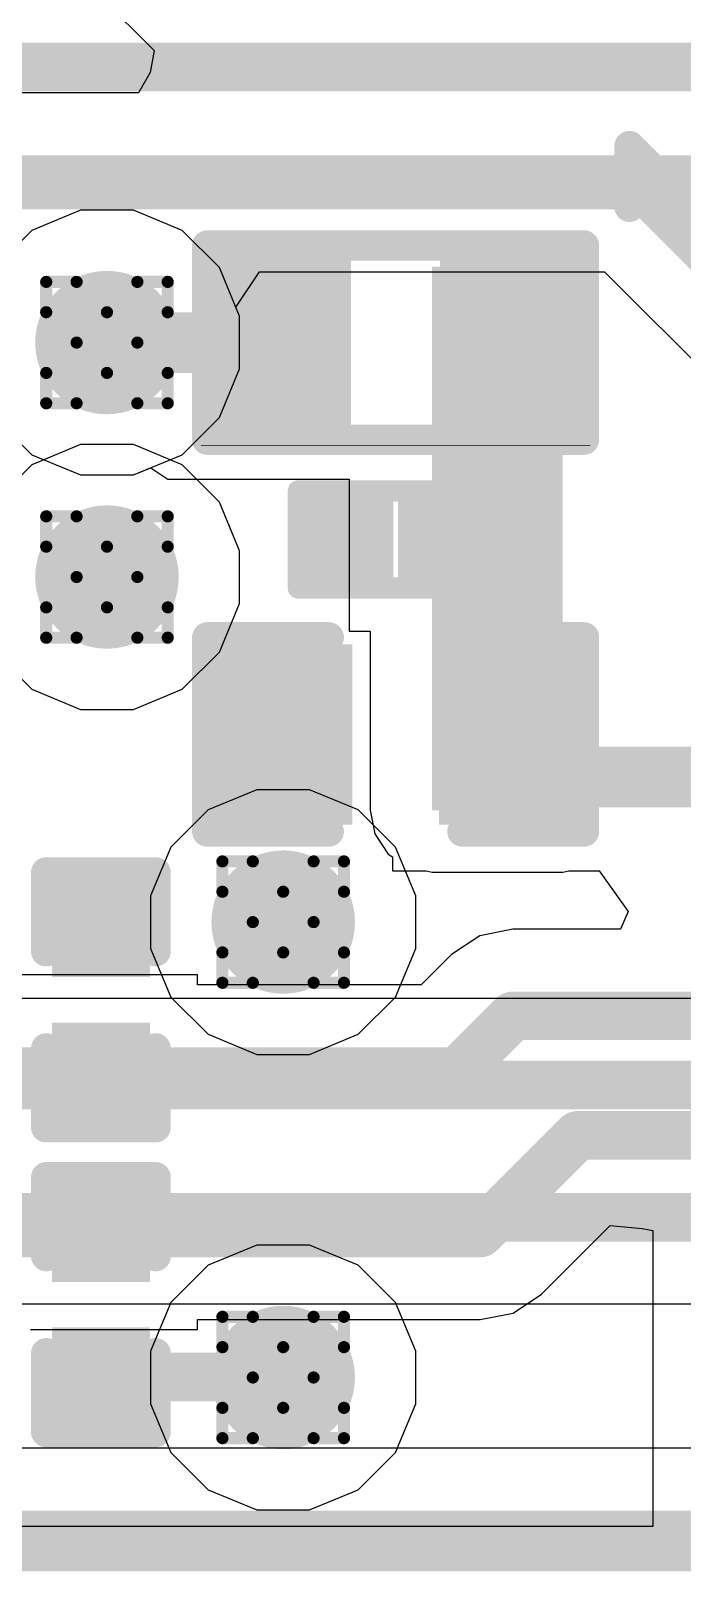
# Model space of a CAD drawing. Header units: inches. Extents: x -11 to 5379, y 0 to 5429.
# Drawn here: x 133.98 to 136.71, y 58.73 to 65.18 of the extents above; entities that cross this region are included whole.
import ezdxf

# ---------------------------------------------------------------- set-up
doc = ezdxf.new("R2010")
doc.units = ezdxf.units.IN
for name, color, linetype in [('Bottom Layer', 5, 'Continuous'), ('Drill Drawing', 1, 'Continuous'), ('GND', 16, 'Continuous'), ('PWR', 76, 'Continuous'), ('Top Layer', 1, 'Continuous'), ('Top Overlay', 2, 'Continuous'), ('Top Paste', 8, 'Continuous'), ('Top Solder', 216, 'Continuous'), ('Via Holes', 16, 'Continuous')]:
    doc.layers.add(name, color=color, linetype=linetype)

# ---------------------------------------------------------------- blocks, each defined once
blk = doc.blocks.new('LQFP_144_20_20__157')
at = {"layer": 'Top Overlay'}
for points in [[(-11.811, 8.636, 0.127, 0.127, 0), (-11.811, 8.89, 0.127, 0.127, 0)], [(-11.811, 8.89, 0.127, 0.127, 0), (-11.684, 8.763, 0.127, 0.127, 0)], [(-11.811, 8.636, 0.127, 0.127, 0), (-11.684, 8.763, 0.127, 0.127, 0)]]:
    blk.add_lwpolyline(points, format="xyseb", dxfattribs=at)
for points in [[(-11.8428, 8.89, 0.0635, 0.0635, 1), (-11.7792, 8.89, 0.0635, 0.0635, 1)], [(-11.8428, 8.89, 0.0635, 0.0635, 1), (-11.7792, 8.89, 0.0635, 0.0635, 1)], [(-11.7157, 8.763, 0.0635, 0.0635, 1), (-11.6523, 8.763, 0.0635, 0.0635, 1)], [(-11.7157, 8.763, 0.0635, 0.0635, 1), (-11.6523, 8.763, 0.0635, 0.0635, 1)], [(-11.8428, 8.636, 0.0635, 0.0635, 1), (-11.7792, 8.636, 0.0635, 0.0635, 1)], [(-11.8428, 8.636, 0.0635, 0.0635, 1), (-11.7792, 8.636, 0.0635, 0.0635, 1)]]:
    blk.add_lwpolyline(points, format="xyseb", close=True, dxfattribs=at)
blk = doc.blocks.new('R___0402_465')
at = {"layer": 'Top Layer'}
for points in [[(-0.6985, -0.3175), (-0.6985, 0.3175), (-0.2413, 0.3175), (-0.2413, -0.3175)], [(0.2413, -0.3175), (0.2413, 0.3175), (0.6985, 0.3175), (0.6985, -0.3175)]]:
    blk.add_hatch(color=1, dxfattribs=at).paths.add_polyline_path(points)
at = {"layer": 'Top Paste'}
for points in [[(-0.6985, -0.3175), (-0.6985, 0.3175), (-0.2413, 0.3175), (-0.2413, -0.3175)], [(0.2413, -0.3175), (0.2413, 0.3175), (0.6985, 0.3175), (0.6985, -0.3175)]]:
    blk.add_hatch(color=8, dxfattribs=at).paths.add_polyline_path(points)
at = {"layer": 'Top Solder'}
for points in [[(-0.7535, -0.3725), (-0.7535, 0.3725), (-0.1863, 0.3725), (-0.1863, -0.3725)], [(0.1863, -0.3725), (0.1863, 0.3725), (0.7535, 0.3725), (0.7535, -0.3725)]]:
    blk.add_hatch(color=216, dxfattribs=at).paths.add_polyline_path(points)
at = {"layer": 'Top Overlay'}
for points in [[(-0.7874, 0.4064, 0.127, 0.127, 0), (0.7874, 0.4064, 0.127, 0.127, 0)], [(-0.7874, -0.4064, 0.127, 0.127, 0), (-0.7874, 0.4064, 0.127, 0.127, 0)], [(0.7874, -0.4064, 0.127, 0.127, 0), (0.7874, 0.4064, 0.127, 0.127, 0)], [(-0.7874, -0.4064, 0.127, 0.127, 0), (0.7874, -0.4064, 0.127, 0.127, 0)], [(-0.8128, -0.4318, 0.00323, 0.00323, 0), (0.8128, -0.4318, 0.00323, 0.00323, 0)]]:
    blk.add_lwpolyline(points, format="xyseb", dxfattribs=at)
for points in [[(-0.8191, 0.4064, 0.0635, 0.0635, 1), (-0.7556, 0.4064, 0.0635, 0.0635, 1)], [(-0.8191, 0.4064, 0.0635, 0.0635, 1), (-0.7556, 0.4064, 0.0635, 0.0635, 1)], [(0.7556, 0.4064, 0.0635, 0.0635, 1), (0.8191, 0.4064, 0.0635, 0.0635, 1)], [(0.7556, 0.4064, 0.0635, 0.0635, 1), (0.8191, 0.4064, 0.0635, 0.0635, 1)], [(-0.8191, -0.4064, 0.0635, 0.0635, 1), (-0.7556, -0.4064, 0.0635, 0.0635, 1)], [(-0.8191, -0.4064, 0.0635, 0.0635, 1), (-0.7556, -0.4064, 0.0635, 0.0635, 1)], [(0.7556, -0.4064, 0.0635, 0.0635, 1), (0.8191, -0.4064, 0.0635, 0.0635, 1)], [(0.7556, -0.4064, 0.0635, 0.0635, 1), (0.8191, -0.4064, 0.0635, 0.0635, 1)], [(-0.8136, -0.4318, 0.00161, 0.00161, 1), (-0.812, -0.4318, 0.00161, 0.00161, 1)], [(0.812, -0.4318, 0.00161, 0.00161, 1), (0.8136, -0.4318, 0.00161, 0.00161, 1)]]:
    blk.add_lwpolyline(points, format="xyseb", close=True, dxfattribs=at)
blk = doc.blocks.new('DFN_2_0_3_0_6__573')
at = {"layer": 'Top Layer'}
for points in [[(-0.33, -0.13), (-0.33, 0.13), (-0.06, 0.13), (-0.06, -0.13)], [(0.06, -0.13), (0.06, 0.13), (0.33, 0.13), (0.33, -0.13)]]:
    blk.add_hatch(color=1, dxfattribs=at).paths.add_polyline_path(points)
at = {"layer": 'Top Paste'}
for points in [[(-0.33, -0.13), (-0.33, 0.13), (-0.06, 0.13), (-0.06, -0.13)], [(0.06, -0.13), (0.06, 0.13), (0.33, 0.13), (0.33, -0.13)]]:
    blk.add_hatch(color=8, dxfattribs=at).paths.add_polyline_path(points)
at = {"layer": 'Top Solder'}
for points in [[(-0.38, -0.18), (-0.38, 0.18), (-0.01, 0.18), (-0.01, -0.18)], [(0.01, -0.18), (0.01, 0.18), (0.38, 0.18), (0.38, -0.18)]]:
    blk.add_hatch(color=216, dxfattribs=at).paths.add_polyline_path(points)
at = {"layer": 'Top Overlay'}
for points in [[(-0.4064, -0.2032, 0.0889, 0.0889, 0), (-0.4064, 0.2032, 0.0889, 0.0889, 0)], [(-0.4064, 0.2032, 0.0889, 0.0889, 0), (0.4064, 0.2032, 0.0889, 0.0889, 0)], [(0.4064, -0.2032, 0.0889, 0.0889, 0), (0.4064, 0.2032, 0.0889, 0.0889, 0)], [(-0.4064, -0.2032, 0.0889, 0.0889, 0), (0.4064, -0.2032, 0.0889, 0.0889, 0)]]:
    blk.add_lwpolyline(points, format="xyseb", dxfattribs=at)
for points in [[(-0.4286, 0.2032, 0.0445, 0.0445, 1), (-0.3842, 0.2032, 0.0445, 0.0445, 1)], [(-0.4286, 0.2032, 0.0445, 0.0445, 1), (-0.3842, 0.2032, 0.0445, 0.0445, 1)], [(0.3842, 0.2032, 0.0445, 0.0445, 1), (0.4286, 0.2032, 0.0445, 0.0445, 1)], [(0.3842, 0.2032, 0.0445, 0.0445, 1), (0.4286, 0.2032, 0.0445, 0.0445, 1)], [(-0.4286, -0.2032, 0.0445, 0.0445, 1), (-0.3842, -0.2032, 0.0445, 0.0445, 1)], [(-0.4286, -0.2032, 0.0445, 0.0445, 1), (-0.3842, -0.2032, 0.0445, 0.0445, 1)], [(0.3842, -0.2032, 0.0445, 0.0445, 1), (0.4286, -0.2032, 0.0445, 0.0445, 1)], [(0.3842, -0.2032, 0.0445, 0.0445, 1), (0.4286, -0.2032, 0.0445, 0.0445, 1)]]:
    blk.add_lwpolyline(points, format="xyseb", close=True, dxfattribs=at)
blk = doc.blocks.new('C___0201_674')
at = {"layer": 'Top Layer'}
for points in [[(-0.45, 0.15), (-0.15, 0.15), (-0.15, -0.15), (-0.45, -0.15)], [(0.15, 0.15), (0.45, 0.15), (0.45, -0.15), (0.15, -0.15)]]:
    blk.add_hatch(color=1, dxfattribs=at).paths.add_polyline_path(points)
at = {"layer": 'Top Paste'}
for points in [[(-0.45, 0.15), (-0.15, 0.15), (-0.15, -0.15), (-0.45, -0.15)], [(0.15, 0.15), (0.45, 0.15), (0.45, -0.15), (0.15, -0.15)]]:
    blk.add_hatch(color=8, dxfattribs=at).paths.add_polyline_path(points)
at = {"layer": 'Top Solder'}
for points in [[(-0.505, 0.205), (-0.095, 0.205), (-0.095, -0.205), (-0.505, -0.205)], [(0.095, 0.205), (0.505, 0.205), (0.505, -0.205), (0.095, -0.205)]]:
    blk.add_hatch(color=216, dxfattribs=at).paths.add_polyline_path(points)
at = {"layer": 'Top Overlay'}
for points in [[(-0.5334, 0.2286, 0.127, 0.127, 0), (-0.5334, -0.2286, 0.127, 0.127, 0)], [(-0.5334, 0.2286, 0.127, 0.127, 0), (-0.2032, 0.2286, 0.127, 0.127, 0)], [(0.2032, 0.2286, 0.127, 0.127, 0), (0.5334, 0.2286, 0.127, 0.127, 0)], [(0.5334, 0.2286, 0.127, 0.127, 0), (0.5334, -0.2286, 0.127, 0.127, 0)], [(-0.5334, -0.2286, 0.127, 0.127, 0), (-0.2032, -0.2286, 0.127, 0.127, 0)], [(0.2032, -0.2286, 0.127, 0.127, 0), (0.5334, -0.2286, 0.127, 0.127, 0)]]:
    blk.add_lwpolyline(points, format="xyseb", dxfattribs=at)
for points in [[(-0.5651, 0.2286, 0.0635, 0.0635, 1), (-0.5016, 0.2286, 0.0635, 0.0635, 1)], [(-0.5651, 0.2286, 0.0635, 0.0635, 1), (-0.5016, 0.2286, 0.0635, 0.0635, 1)], [(-0.2349, 0.2286, 0.0635, 0.0635, 1), (-0.1714, 0.2286, 0.0635, 0.0635, 1)], [(0.1714, 0.2286, 0.0635, 0.0635, 1), (0.2349, 0.2286, 0.0635, 0.0635, 1)], [(0.5016, 0.2286, 0.0635, 0.0635, 1), (0.5651, 0.2286, 0.0635, 0.0635, 1)], [(0.5016, 0.2286, 0.0635, 0.0635, 1), (0.5651, 0.2286, 0.0635, 0.0635, 1)], [(-0.5651, -0.2286, 0.0635, 0.0635, 1), (-0.5016, -0.2286, 0.0635, 0.0635, 1)], [(-0.5651, -0.2286, 0.0635, 0.0635, 1), (-0.5016, -0.2286, 0.0635, 0.0635, 1)], [(-0.2349, -0.2286, 0.0635, 0.0635, 1), (-0.1714, -0.2286, 0.0635, 0.0635, 1)], [(0.1714, -0.2286, 0.0635, 0.0635, 1), (0.2349, -0.2286, 0.0635, 0.0635, 1)], [(0.5016, -0.2286, 0.0635, 0.0635, 1), (0.5651, -0.2286, 0.0635, 0.0635, 1)], [(0.5016, -0.2286, 0.0635, 0.0635, 1), (0.5651, -0.2286, 0.0635, 0.0635, 1)]]:
    blk.add_lwpolyline(points, format="xyseb", close=True, dxfattribs=at)
blk = doc.blocks.new('C___0201_675')
at = {"layer": 'Top Layer'}
for points in [[(-0.45, 0.15), (-0.15, 0.15), (-0.15, -0.15), (-0.45, -0.15)], [(0.15, 0.15), (0.45, 0.15), (0.45, -0.15), (0.15, -0.15)]]:
    blk.add_hatch(color=1, dxfattribs=at).paths.add_polyline_path(points)
at = {"layer": 'Top Paste'}
for points in [[(-0.45, 0.15), (-0.15, 0.15), (-0.15, -0.15), (-0.45, -0.15)], [(0.15, 0.15), (0.45, 0.15), (0.45, -0.15), (0.15, -0.15)]]:
    blk.add_hatch(color=8, dxfattribs=at).paths.add_polyline_path(points)
at = {"layer": 'Top Solder'}
for points in [[(-0.505, 0.205), (-0.095, 0.205), (-0.095, -0.205), (-0.505, -0.205)], [(0.095, 0.205), (0.505, 0.205), (0.505, -0.205), (0.095, -0.205)]]:
    blk.add_hatch(color=216, dxfattribs=at).paths.add_polyline_path(points)
at = {"layer": 'Top Overlay'}
for points in [[(-0.5334, -0.2286, 0.127, 0.127, 0), (-0.5334, 0.2286, 0.127, 0.127, 0)], [(-0.2032, 0.2286, 0.127, 0.127, 0), (-0.5334, 0.2286, 0.127, 0.127, 0)], [(0.5334, 0.2286, 0.127, 0.127, 0), (0.2032, 0.2286, 0.127, 0.127, 0)], [(0.5334, -0.2286, 0.127, 0.127, 0), (0.5334, 0.2286, 0.127, 0.127, 0)], [(-0.2032, -0.2286, 0.127, 0.127, 0), (-0.5334, -0.2286, 0.127, 0.127, 0)], [(0.5334, -0.2286, 0.127, 0.127, 0), (0.2032, -0.2286, 0.127, 0.127, 0)]]:
    blk.add_lwpolyline(points, format="xyseb", dxfattribs=at)
for points in [[(-0.5651, 0.2286, 0.0635, 0.0635, 1), (-0.5016, 0.2286, 0.0635, 0.0635, 1)], [(-0.5651, 0.2286, 0.0635, 0.0635, 1), (-0.5016, 0.2286, 0.0635, 0.0635, 1)], [(-0.2349, 0.2286, 0.0635, 0.0635, 1), (-0.1714, 0.2286, 0.0635, 0.0635, 1)], [(0.1714, 0.2286, 0.0635, 0.0635, 1), (0.2349, 0.2286, 0.0635, 0.0635, 1)], [(0.5016, 0.2286, 0.0635, 0.0635, 1), (0.5651, 0.2286, 0.0635, 0.0635, 1)], [(0.5016, 0.2286, 0.0635, 0.0635, 1), (0.5651, 0.2286, 0.0635, 0.0635, 1)], [(-0.5651, -0.2286, 0.0635, 0.0635, 1), (-0.5016, -0.2286, 0.0635, 0.0635, 1)], [(-0.5651, -0.2286, 0.0635, 0.0635, 1), (-0.5016, -0.2286, 0.0635, 0.0635, 1)], [(-0.2349, -0.2286, 0.0635, 0.0635, 1), (-0.1714, -0.2286, 0.0635, 0.0635, 1)], [(0.1714, -0.2286, 0.0635, 0.0635, 1), (0.2349, -0.2286, 0.0635, 0.0635, 1)], [(0.5016, -0.2286, 0.0635, 0.0635, 1), (0.5651, -0.2286, 0.0635, 0.0635, 1)], [(0.5016, -0.2286, 0.0635, 0.0635, 1), (0.5651, -0.2286, 0.0635, 0.0635, 1)]]:
    blk.add_lwpolyline(points, format="xyseb", close=True, dxfattribs=at)
blk = doc.blocks.new('C___0402_683')
at = {"layer": 'Top Layer'}
for points in [[(-0.6985, -0.3175), (-0.6985, 0.3175), (-0.2413, 0.3175), (-0.2413, -0.3175)], [(0.2413, -0.3175), (0.2413, 0.3175), (0.6985, 0.3175), (0.6985, -0.3175)]]:
    blk.add_hatch(color=1, dxfattribs=at).paths.add_polyline_path(points)
at = {"layer": 'Top Paste'}
for points in [[(-0.6985, -0.3175), (-0.6985, 0.3175), (-0.2413, 0.3175), (-0.2413, -0.3175)], [(0.2413, -0.3175), (0.2413, 0.3175), (0.6985, 0.3175), (0.6985, -0.3175)]]:
    blk.add_hatch(color=8, dxfattribs=at).paths.add_polyline_path(points)
at = {"layer": 'Top Solder'}
for points in [[(-0.7585, -0.3775), (-0.7585, 0.3775), (-0.1813, 0.3775), (-0.1813, -0.3775)], [(0.1813, -0.3775), (0.1813, 0.3775), (0.7585, 0.3775), (0.7585, -0.3775)]]:
    blk.add_hatch(color=216, dxfattribs=at).paths.add_polyline_path(points)
at = {"layer": 'Top Overlay'}
for points in [[(-0.7874, 0.4064, 0.127, 0.127, 0), (-0.2794, 0.4064, 0.127, 0.127, 0)], [(-0.7874, -0.4064, 0.127, 0.127, 0), (-0.7874, 0.4064, 0.127, 0.127, 0)], [(0.2794, 0.4064, 0.127, 0.127, 0), (0.7874, 0.4064, 0.127, 0.127, 0)], [(0.7874, -0.4064, 0.127, 0.127, 0), (0.7874, 0.4064, 0.127, 0.127, 0)], [(-0.7874, -0.4064, 0.127, 0.127, 0), (-0.2794, -0.4064, 0.127, 0.127, 0)], [(0.2794, -0.4064, 0.127, 0.127, 0), (0.7874, -0.4064, 0.127, 0.127, 0)]]:
    blk.add_lwpolyline(points, format="xyseb", dxfattribs=at)
for points in [[(-0.8191, 0.4064, 0.0635, 0.0635, 1), (-0.7556, 0.4064, 0.0635, 0.0635, 1)], [(-0.8191, 0.4064, 0.0635, 0.0635, 1), (-0.7556, 0.4064, 0.0635, 0.0635, 1)], [(-0.3111, 0.4064, 0.0635, 0.0635, 1), (-0.2477, 0.4064, 0.0635, 0.0635, 1)], [(0.2477, 0.4064, 0.0635, 0.0635, 1), (0.3111, 0.4064, 0.0635, 0.0635, 1)], [(0.7556, 0.4064, 0.0635, 0.0635, 1), (0.8191, 0.4064, 0.0635, 0.0635, 1)], [(0.7556, 0.4064, 0.0635, 0.0635, 1), (0.8191, 0.4064, 0.0635, 0.0635, 1)], [(-0.8191, -0.4064, 0.0635, 0.0635, 1), (-0.7556, -0.4064, 0.0635, 0.0635, 1)], [(-0.8191, -0.4064, 0.0635, 0.0635, 1), (-0.7556, -0.4064, 0.0635, 0.0635, 1)], [(-0.3111, -0.4064, 0.0635, 0.0635, 1), (-0.2477, -0.4064, 0.0635, 0.0635, 1)], [(0.2477, -0.4064, 0.0635, 0.0635, 1), (0.3111, -0.4064, 0.0635, 0.0635, 1)], [(0.7556, -0.4064, 0.0635, 0.0635, 1), (0.8191, -0.4064, 0.0635, 0.0635, 1)], [(0.7556, -0.4064, 0.0635, 0.0635, 1), (0.8191, -0.4064, 0.0635, 0.0635, 1)]]:
    blk.add_lwpolyline(points, format="xyseb", close=True, dxfattribs=at)

msp = doc.modelspace()

# ---------------------------------------------------------------- hatches: boundary and pattern name
at = {"layer": 'Bottom Layer'}
h = msp.add_hatch(color=5, dxfattribs=at)
edge = h.paths.add_edge_path()
edge.add_arc((134.3024, 63.8716), 0.3, 0, 360)
h = msp.add_hatch(color=5, dxfattribs=at)
edge = h.paths.add_edge_path()
edge.add_arc((134.3024, 62.8904), 0.3, 0, 360)
h = msp.add_hatch(color=5, dxfattribs=at)
edge = h.paths.add_edge_path()
edge.add_arc((135.039, 61.4462), 0.3, 0, 360)
h = msp.add_hatch(color=5, dxfattribs=at)
edge = h.paths.add_edge_path()
edge.add_arc((135.039, 59.5403), 0.3, 0, 360)
at = {"layer": 'GND'}
h = msp.add_hatch(color=16, dxfattribs=at)
edge = h.paths.add_edge_path()
edge.add_arc((134.3024, 63.8716), 0.3, 0, 360)
h = msp.add_hatch(color=16, dxfattribs=at)
edge = h.paths.add_edge_path()
edge.add_arc((134.3024, 62.8904), 0.3, 0, 360)
h = msp.add_hatch(color=16, dxfattribs=at)
edge = h.paths.add_edge_path()
edge.add_arc((135.039, 61.4462), 0.3, 0, 360)
h = msp.add_hatch(color=16, dxfattribs=at)
edge = h.paths.add_edge_path()
edge.add_arc((135.039, 59.5403), 0.3, 0, 360)
at = {"layer": 'PWR'}
h = msp.add_hatch(color=76, dxfattribs=at)
edge = h.paths.add_edge_path()
edge.add_arc((134.3024, 63.8716), 0.3, 0, 360)
h = msp.add_hatch(color=76, dxfattribs=at)
edge = h.paths.add_edge_path()
edge.add_arc((134.3024, 62.8904), 0.3, 0, 360)
h = msp.add_hatch(color=76, dxfattribs=at)
edge = h.paths.add_edge_path()
edge.add_arc((135.039, 61.4462), 0.3, 0, 360)
h = msp.add_hatch(color=76, dxfattribs=at)
edge = h.paths.add_edge_path()
edge.add_arc((135.039, 59.5403), 0.3, 0, 360)
at = {"layer": 'Top Layer'}
h = msp.add_hatch(color=1, dxfattribs=at)
edge = h.paths.add_edge_path()
edge.add_arc((134.3024, 63.8716), 0.3, 0, 360)
msp.add_hatch(color=1, dxfattribs=at).paths.add_polyline_path([(135.6614, 61.9141), (136.2074, 61.9141), (136.2074, 64.1891), (135.6614, 64.1891)])
h = msp.add_hatch(color=1, dxfattribs=at)
edge = h.paths.add_edge_path()
edge.add_arc((134.3024, 62.8904), 0.3, 0, 360)
h = msp.add_hatch(color=1, dxfattribs=at)
edge = h.paths.add_edge_path()
edge.add_arc((135.039, 61.4462), 0.3, 0, 360)
h = msp.add_hatch(color=1, dxfattribs=at)
edge = h.paths.add_edge_path()
edge.add_arc((135.039, 59.5403), 0.3, 0, 360)
at = {"layer": 'Via Holes'}
h = msp.add_hatch(color=7, dxfattribs=at)
edge = h.paths.add_edge_path()
edge.add_arc((134.3024, 63.8716), 0.15, 0, 360)
h = msp.add_hatch(color=7, dxfattribs=at)
edge = h.paths.add_edge_path()
edge.add_arc((134.3024, 62.8904), 0.15, 0, 360)
h = msp.add_hatch(color=7, dxfattribs=at)
edge = h.paths.add_edge_path()
edge.add_arc((135.039, 61.4462), 0.15, 0, 360)
h = msp.add_hatch(color=7, dxfattribs=at)
edge = h.paths.add_edge_path()
edge.add_arc((135.039, 59.5403), 0.15, 0, 360)

# ---------------------------------------------------------------- linework, layer by layer
at = {"layer": 'Bottom Layer'}
for p, q in [((134.8406, 64.02), (134.9394, 64.1678)), ((134.9394, 64.1678), (136.3827, 64.1678)), ((136.3827, 64.1678), (138.9554, 61.5951)), ((134.8564, 63.9818), (134.8406, 64.02)), ((134.8564, 63.7614), (134.8564, 63.9818)), ((134.7721, 63.5578), (134.8564, 63.7614)), ((133.8328, 63.5578), (133.9886, 63.402)), ((134.6162, 63.402), (134.7721, 63.5578)), ((133.9886, 63.402), (134.1922, 63.3176)), ((134.4126, 63.3176), (134.6162, 63.402)), ((134.1922, 63.3176), (134.4126, 63.3176)), ((138.9206, 61.1269), (132.1603, 61.1269)), ((131.5843, 59.8484), (139.9869, 59.8484)), ((139.9875, 59.2451), (127.6133, 59.2451))]:
    msp.add_line(p, q, dxfattribs=at)
for points in [[(132.6282, 65.0249, 0.2032, 0.2032, 0), (136.9542, 65.0249, 0.2032, 0.2032, 0)], [(133.1242, 64.5304, 0.2032, 0.2032, 0), (136.5329, 64.5304, 0.2032, 0.2032, 0)], [(136.5329, 64.5304, 0.2032, 0.2032, 0), (139.5094, 61.5538, 0.2032, 0.2032, 0)], [(132.0101, 60.7643, 0.2032, 0.2032, 0), (139.9783, 60.7643, 0.2032, 0.2032, 0)], [(131.5843, 60.2109, 0.2032, 0.2032, 0), (140.4078, 60.2109, 0.2032, 0.2032, 0)], [(127.4524, 58.8566, 0.254, 0.254, 0), (140.1484, 58.8566, 0.254, 0.254, 0)]]:
    msp.add_lwpolyline(points, format="xyseb", dxfattribs=at)
msp.add_lwpolyline([(136.4821, 64.5304, 0.1016, 0.1016, 1), (136.5837, 64.5304, 0.1016, 0.1016, 1)], format="xyseb", close=True, dxfattribs=at)
msp.add_lwpolyline([(136.4821, 64.5304, 0.1016, 0.1016, 1), (136.5837, 64.5304, 0.1016, 0.1016, 1)], format="xyseb", close=True, dxfattribs=at)
at = {"layer": 'Drill Drawing'}
for points in [[(134.0484, 63.9986, 0.0508, 0.0508, 0), (134.0484, 64.1256, 0.0508, 0.0508, 0)], [(134.0484, 64.1256, 0.0508, 0.0508, 0), (134.1754, 64.1256, 0.0508, 0.0508, 0)], [(134.1754, 64.1256, 0.0508, 0.0508, 0), (134.3024, 63.9986, 0.0508, 0.0508, 0)], [(134.3024, 63.9986, 0.0508, 0.0508, 0), (134.4294, 64.1256, 0.0508, 0.0508, 0)], [(134.4294, 64.1256, 0.0508, 0.0508, 0), (134.5564, 64.1256, 0.0508, 0.0508, 0)], [(134.5564, 63.9986, 0.0508, 0.0508, 0), (134.5564, 64.1256, 0.0508, 0.0508, 0)], [(134.0484, 63.9986, 0.0508, 0.0508, 0), (134.1754, 63.8716, 0.0508, 0.0508, 0)], [(134.4294, 63.8716, 0.0508, 0.0508, 0), (134.5564, 63.9986, 0.0508, 0.0508, 0)], [(134.0484, 63.7446, 0.0508, 0.0508, 0), (134.1754, 63.8716, 0.0508, 0.0508, 0)], [(134.4294, 63.8716, 0.0508, 0.0508, 0), (134.5564, 63.7446, 0.0508, 0.0508, 0)], [(134.0484, 63.6176, 0.0508, 0.0508, 0), (134.0484, 63.7446, 0.0508, 0.0508, 0)], [(134.1754, 63.6176, 0.0508, 0.0508, 0), (134.3024, 63.7446, 0.0508, 0.0508, 0)], [(134.3024, 63.7446, 0.0508, 0.0508, 0), (134.4294, 63.6176, 0.0508, 0.0508, 0)], [(134.5564, 63.6176, 0.0508, 0.0508, 0), (134.5564, 63.7446, 0.0508, 0.0508, 0)], [(134.0484, 63.6176, 0.0508, 0.0508, 0), (134.1754, 63.6176, 0.0508, 0.0508, 0)], [(134.4294, 63.6176, 0.0508, 0.0508, 0), (134.5564, 63.6176, 0.0508, 0.0508, 0)], [(134.0484, 63.0174, 0.0508, 0.0508, 0), (134.0484, 63.1444, 0.0508, 0.0508, 0)], [(134.0484, 63.1444, 0.0508, 0.0508, 0), (134.1754, 63.1444, 0.0508, 0.0508, 0)], [(134.1754, 63.1444, 0.0508, 0.0508, 0), (134.3024, 63.0174, 0.0508, 0.0508, 0)], [(134.3024, 63.0174, 0.0508, 0.0508, 0), (134.4294, 63.1444, 0.0508, 0.0508, 0)], [(134.4294, 63.1444, 0.0508, 0.0508, 0), (134.5564, 63.1444, 0.0508, 0.0508, 0)], [(134.5564, 63.0174, 0.0508, 0.0508, 0), (134.5564, 63.1444, 0.0508, 0.0508, 0)], [(134.0484, 63.0174, 0.0508, 0.0508, 0), (134.1754, 62.8904, 0.0508, 0.0508, 0)], [(134.4294, 62.8904, 0.0508, 0.0508, 0), (134.5564, 63.0174, 0.0508, 0.0508, 0)], [(134.0484, 62.7634, 0.0508, 0.0508, 0), (134.1754, 62.8904, 0.0508, 0.0508, 0)], [(134.4294, 62.8904, 0.0508, 0.0508, 0), (134.5564, 62.7634, 0.0508, 0.0508, 0)], [(134.0484, 62.6364, 0.0508, 0.0508, 0), (134.0484, 62.7634, 0.0508, 0.0508, 0)], [(134.1754, 62.6364, 0.0508, 0.0508, 0), (134.3024, 62.7634, 0.0508, 0.0508, 0)], [(134.3024, 62.7634, 0.0508, 0.0508, 0), (134.4294, 62.6364, 0.0508, 0.0508, 0)], [(134.5564, 62.6364, 0.0508, 0.0508, 0), (134.5564, 62.7634, 0.0508, 0.0508, 0)], [(134.0484, 62.6364, 0.0508, 0.0508, 0), (134.1754, 62.6364, 0.0508, 0.0508, 0)], [(134.4294, 62.6364, 0.0508, 0.0508, 0), (134.5564, 62.6364, 0.0508, 0.0508, 0)], [(134.785, 61.5732, 0.0508, 0.0508, 0), (134.785, 61.7002, 0.0508, 0.0508, 0)], [(134.785, 61.7002, 0.0508, 0.0508, 0), (134.912, 61.7002, 0.0508, 0.0508, 0)], [(134.912, 61.7002, 0.0508, 0.0508, 0), (135.039, 61.5732, 0.0508, 0.0508, 0)], [(135.039, 61.5732, 0.0508, 0.0508, 0), (135.166, 61.7002, 0.0508, 0.0508, 0)], [(135.166, 61.7002, 0.0508, 0.0508, 0), (135.293, 61.7002, 0.0508, 0.0508, 0)], [(135.293, 61.5732, 0.0508, 0.0508, 0), (135.293, 61.7002, 0.0508, 0.0508, 0)], [(134.785, 61.5732, 0.0508, 0.0508, 0), (134.912, 61.4462, 0.0508, 0.0508, 0)], [(135.166, 61.4462, 0.0508, 0.0508, 0), (135.293, 61.5732, 0.0508, 0.0508, 0)], [(134.785, 61.3192, 0.0508, 0.0508, 0), (134.912, 61.4462, 0.0508, 0.0508, 0)], [(135.166, 61.4462, 0.0508, 0.0508, 0), (135.293, 61.3192, 0.0508, 0.0508, 0)], [(134.785, 61.1922, 0.0508, 0.0508, 0), (134.785, 61.3192, 0.0508, 0.0508, 0)], [(134.912, 61.1922, 0.0508, 0.0508, 0), (135.039, 61.3192, 0.0508, 0.0508, 0)], [(135.039, 61.3192, 0.0508, 0.0508, 0), (135.166, 61.1922, 0.0508, 0.0508, 0)], [(135.293, 61.1922, 0.0508, 0.0508, 0), (135.293, 61.3192, 0.0508, 0.0508, 0)], [(134.785, 61.1922, 0.0508, 0.0508, 0), (134.912, 61.1922, 0.0508, 0.0508, 0)], [(135.166, 61.1922, 0.0508, 0.0508, 0), (135.293, 61.1922, 0.0508, 0.0508, 0)], [(134.785, 59.6673, 0.0508, 0.0508, 0), (134.785, 59.7943, 0.0508, 0.0508, 0)], [(134.785, 59.7943, 0.0508, 0.0508, 0), (134.912, 59.7943, 0.0508, 0.0508, 0)], [(134.912, 59.7943, 0.0508, 0.0508, 0), (135.039, 59.6673, 0.0508, 0.0508, 0)], [(135.039, 59.6673, 0.0508, 0.0508, 0), (135.166, 59.7943, 0.0508, 0.0508, 0)], [(135.166, 59.7943, 0.0508, 0.0508, 0), (135.293, 59.7943, 0.0508, 0.0508, 0)], [(135.293, 59.6673, 0.0508, 0.0508, 0), (135.293, 59.7943, 0.0508, 0.0508, 0)], [(134.785, 59.6673, 0.0508, 0.0508, 0), (134.912, 59.5403, 0.0508, 0.0508, 0)], [(135.166, 59.5403, 0.0508, 0.0508, 0), (135.293, 59.6673, 0.0508, 0.0508, 0)], [(134.785, 59.4133, 0.0508, 0.0508, 0), (134.912, 59.5403, 0.0508, 0.0508, 0)], [(135.166, 59.5403, 0.0508, 0.0508, 0), (135.293, 59.4133, 0.0508, 0.0508, 0)], [(134.785, 59.2863, 0.0508, 0.0508, 0), (134.785, 59.4133, 0.0508, 0.0508, 0)], [(134.912, 59.2863, 0.0508, 0.0508, 0), (135.039, 59.4133, 0.0508, 0.0508, 0)], [(135.039, 59.4133, 0.0508, 0.0508, 0), (135.166, 59.2863, 0.0508, 0.0508, 0)], [(135.293, 59.2863, 0.0508, 0.0508, 0), (135.293, 59.4133, 0.0508, 0.0508, 0)], [(134.785, 59.2863, 0.0508, 0.0508, 0), (134.912, 59.2863, 0.0508, 0.0508, 0)], [(135.166, 59.2863, 0.0508, 0.0508, 0), (135.293, 59.2863, 0.0508, 0.0508, 0)]]:
    msp.add_lwpolyline(points, format="xyseb", dxfattribs=at)
for points in [[(134.0357, 64.1256, 0.0254, 0.0254, 1), (134.0611, 64.1256, 0.0254, 0.0254, 1)], [(134.0357, 64.1256, 0.0254, 0.0254, 1), (134.0611, 64.1256, 0.0254, 0.0254, 1)], [(134.1627, 64.1256, 0.0254, 0.0254, 1), (134.1881, 64.1256, 0.0254, 0.0254, 1)], [(134.1627, 64.1256, 0.0254, 0.0254, 1), (134.1881, 64.1256, 0.0254, 0.0254, 1)], [(134.4167, 64.1256, 0.0254, 0.0254, 1), (134.4421, 64.1256, 0.0254, 0.0254, 1)], [(134.4167, 64.1256, 0.0254, 0.0254, 1), (134.4421, 64.1256, 0.0254, 0.0254, 1)], [(134.5437, 64.1256, 0.0254, 0.0254, 1), (134.5691, 64.1256, 0.0254, 0.0254, 1)], [(134.5437, 64.1256, 0.0254, 0.0254, 1), (134.5691, 64.1256, 0.0254, 0.0254, 1)], [(134.0357, 63.9986, 0.0254, 0.0254, 1), (134.0611, 63.9986, 0.0254, 0.0254, 1)], [(134.0357, 63.9986, 0.0254, 0.0254, 1), (134.0611, 63.9986, 0.0254, 0.0254, 1)], [(134.2897, 63.9986, 0.0254, 0.0254, 1), (134.3151, 63.9986, 0.0254, 0.0254, 1)], [(134.2897, 63.9986, 0.0254, 0.0254, 1), (134.3151, 63.9986, 0.0254, 0.0254, 1)], [(134.5437, 63.9986, 0.0254, 0.0254, 1), (134.5691, 63.9986, 0.0254, 0.0254, 1)], [(134.5437, 63.9986, 0.0254, 0.0254, 1), (134.5691, 63.9986, 0.0254, 0.0254, 1)], [(134.1627, 63.8716, 0.0254, 0.0254, 1), (134.1881, 63.8716, 0.0254, 0.0254, 1)], [(134.1627, 63.8716, 0.0254, 0.0254, 1), (134.1881, 63.8716, 0.0254, 0.0254, 1)], [(134.4167, 63.8716, 0.0254, 0.0254, 1), (134.4421, 63.8716, 0.0254, 0.0254, 1)], [(134.4167, 63.8716, 0.0254, 0.0254, 1), (134.4421, 63.8716, 0.0254, 0.0254, 1)], [(134.0357, 63.7446, 0.0254, 0.0254, 1), (134.0611, 63.7446, 0.0254, 0.0254, 1)], [(134.0357, 63.7446, 0.0254, 0.0254, 1), (134.0611, 63.7446, 0.0254, 0.0254, 1)], [(134.2897, 63.7446, 0.0254, 0.0254, 1), (134.3151, 63.7446, 0.0254, 0.0254, 1)], [(134.2897, 63.7446, 0.0254, 0.0254, 1), (134.3151, 63.7446, 0.0254, 0.0254, 1)], [(134.5437, 63.7446, 0.0254, 0.0254, 1), (134.5691, 63.7446, 0.0254, 0.0254, 1)], [(134.5437, 63.7446, 0.0254, 0.0254, 1), (134.5691, 63.7446, 0.0254, 0.0254, 1)], [(134.0357, 63.6176, 0.0254, 0.0254, 1), (134.0611, 63.6176, 0.0254, 0.0254, 1)], [(134.0357, 63.6176, 0.0254, 0.0254, 1), (134.0611, 63.6176, 0.0254, 0.0254, 1)], [(134.1627, 63.6176, 0.0254, 0.0254, 1), (134.1881, 63.6176, 0.0254, 0.0254, 1)], [(134.1627, 63.6176, 0.0254, 0.0254, 1), (134.1881, 63.6176, 0.0254, 0.0254, 1)], [(134.4167, 63.6176, 0.0254, 0.0254, 1), (134.4421, 63.6176, 0.0254, 0.0254, 1)], [(134.4167, 63.6176, 0.0254, 0.0254, 1), (134.4421, 63.6176, 0.0254, 0.0254, 1)], [(134.5437, 63.6176, 0.0254, 0.0254, 1), (134.5691, 63.6176, 0.0254, 0.0254, 1)], [(134.5437, 63.6176, 0.0254, 0.0254, 1), (134.5691, 63.6176, 0.0254, 0.0254, 1)], [(134.0357, 63.1444, 0.0254, 0.0254, 1), (134.0611, 63.1444, 0.0254, 0.0254, 1)], [(134.0357, 63.1444, 0.0254, 0.0254, 1), (134.0611, 63.1444, 0.0254, 0.0254, 1)], [(134.1627, 63.1444, 0.0254, 0.0254, 1), (134.1881, 63.1444, 0.0254, 0.0254, 1)], [(134.1627, 63.1444, 0.0254, 0.0254, 1), (134.1881, 63.1444, 0.0254, 0.0254, 1)], [(134.4167, 63.1444, 0.0254, 0.0254, 1), (134.4421, 63.1444, 0.0254, 0.0254, 1)], [(134.4167, 63.1444, 0.0254, 0.0254, 1), (134.4421, 63.1444, 0.0254, 0.0254, 1)], [(134.5437, 63.1444, 0.0254, 0.0254, 1), (134.5691, 63.1444, 0.0254, 0.0254, 1)], [(134.5437, 63.1444, 0.0254, 0.0254, 1), (134.5691, 63.1444, 0.0254, 0.0254, 1)], [(134.0357, 63.0174, 0.0254, 0.0254, 1), (134.0611, 63.0174, 0.0254, 0.0254, 1)], [(134.0357, 63.0174, 0.0254, 0.0254, 1), (134.0611, 63.0174, 0.0254, 0.0254, 1)], [(134.2897, 63.0174, 0.0254, 0.0254, 1), (134.3151, 63.0174, 0.0254, 0.0254, 1)], [(134.2897, 63.0174, 0.0254, 0.0254, 1), (134.3151, 63.0174, 0.0254, 0.0254, 1)], [(134.5437, 63.0174, 0.0254, 0.0254, 1), (134.5691, 63.0174, 0.0254, 0.0254, 1)], [(134.5437, 63.0174, 0.0254, 0.0254, 1), (134.5691, 63.0174, 0.0254, 0.0254, 1)], [(134.1627, 62.8904, 0.0254, 0.0254, 1), (134.1881, 62.8904, 0.0254, 0.0254, 1)], [(134.1627, 62.8904, 0.0254, 0.0254, 1), (134.1881, 62.8904, 0.0254, 0.0254, 1)], [(134.4167, 62.8904, 0.0254, 0.0254, 1), (134.4421, 62.8904, 0.0254, 0.0254, 1)], [(134.4167, 62.8904, 0.0254, 0.0254, 1), (134.4421, 62.8904, 0.0254, 0.0254, 1)], [(134.0357, 62.7634, 0.0254, 0.0254, 1), (134.0611, 62.7634, 0.0254, 0.0254, 1)], [(134.0357, 62.7634, 0.0254, 0.0254, 1), (134.0611, 62.7634, 0.0254, 0.0254, 1)], [(134.2897, 62.7634, 0.0254, 0.0254, 1), (134.3151, 62.7634, 0.0254, 0.0254, 1)], [(134.2897, 62.7634, 0.0254, 0.0254, 1), (134.3151, 62.7634, 0.0254, 0.0254, 1)], [(134.5437, 62.7634, 0.0254, 0.0254, 1), (134.5691, 62.7634, 0.0254, 0.0254, 1)], [(134.5437, 62.7634, 0.0254, 0.0254, 1), (134.5691, 62.7634, 0.0254, 0.0254, 1)], [(134.0357, 62.6364, 0.0254, 0.0254, 1), (134.0611, 62.6364, 0.0254, 0.0254, 1)], [(134.0357, 62.6364, 0.0254, 0.0254, 1), (134.0611, 62.6364, 0.0254, 0.0254, 1)], [(134.1627, 62.6364, 0.0254, 0.0254, 1), (134.1881, 62.6364, 0.0254, 0.0254, 1)], [(134.1627, 62.6364, 0.0254, 0.0254, 1), (134.1881, 62.6364, 0.0254, 0.0254, 1)], [(134.4167, 62.6364, 0.0254, 0.0254, 1), (134.4421, 62.6364, 0.0254, 0.0254, 1)], [(134.4167, 62.6364, 0.0254, 0.0254, 1), (134.4421, 62.6364, 0.0254, 0.0254, 1)], [(134.5437, 62.6364, 0.0254, 0.0254, 1), (134.5691, 62.6364, 0.0254, 0.0254, 1)], [(134.5437, 62.6364, 0.0254, 0.0254, 1), (134.5691, 62.6364, 0.0254, 0.0254, 1)], [(134.7723, 61.7002, 0.0254, 0.0254, 1), (134.7977, 61.7002, 0.0254, 0.0254, 1)], [(134.7723, 61.7002, 0.0254, 0.0254, 1), (134.7977, 61.7002, 0.0254, 0.0254, 1)], [(134.8993, 61.7002, 0.0254, 0.0254, 1), (134.9247, 61.7002, 0.0254, 0.0254, 1)], [(134.8993, 61.7002, 0.0254, 0.0254, 1), (134.9247, 61.7002, 0.0254, 0.0254, 1)], [(135.1533, 61.7002, 0.0254, 0.0254, 1), (135.1787, 61.7002, 0.0254, 0.0254, 1)], [(135.1533, 61.7002, 0.0254, 0.0254, 1), (135.1787, 61.7002, 0.0254, 0.0254, 1)], [(135.2803, 61.7002, 0.0254, 0.0254, 1), (135.3057, 61.7002, 0.0254, 0.0254, 1)], [(135.2803, 61.7002, 0.0254, 0.0254, 1), (135.3057, 61.7002, 0.0254, 0.0254, 1)], [(134.7723, 61.5732, 0.0254, 0.0254, 1), (134.7977, 61.5732, 0.0254, 0.0254, 1)], [(134.7723, 61.5732, 0.0254, 0.0254, 1), (134.7977, 61.5732, 0.0254, 0.0254, 1)], [(135.0263, 61.5732, 0.0254, 0.0254, 1), (135.0517, 61.5732, 0.0254, 0.0254, 1)], [(135.0263, 61.5732, 0.0254, 0.0254, 1), (135.0517, 61.5732, 0.0254, 0.0254, 1)], [(135.2803, 61.5732, 0.0254, 0.0254, 1), (135.3057, 61.5732, 0.0254, 0.0254, 1)], [(135.2803, 61.5732, 0.0254, 0.0254, 1), (135.3057, 61.5732, 0.0254, 0.0254, 1)], [(134.8993, 61.4462, 0.0254, 0.0254, 1), (134.9247, 61.4462, 0.0254, 0.0254, 1)], [(134.8993, 61.4462, 0.0254, 0.0254, 1), (134.9247, 61.4462, 0.0254, 0.0254, 1)], [(135.1533, 61.4462, 0.0254, 0.0254, 1), (135.1787, 61.4462, 0.0254, 0.0254, 1)], [(135.1533, 61.4462, 0.0254, 0.0254, 1), (135.1787, 61.4462, 0.0254, 0.0254, 1)], [(134.7723, 61.3192, 0.0254, 0.0254, 1), (134.7977, 61.3192, 0.0254, 0.0254, 1)], [(134.7723, 61.3192, 0.0254, 0.0254, 1), (134.7977, 61.3192, 0.0254, 0.0254, 1)], [(135.0263, 61.3192, 0.0254, 0.0254, 1), (135.0517, 61.3192, 0.0254, 0.0254, 1)], [(135.0263, 61.3192, 0.0254, 0.0254, 1), (135.0517, 61.3192, 0.0254, 0.0254, 1)], [(135.2803, 61.3192, 0.0254, 0.0254, 1), (135.3057, 61.3192, 0.0254, 0.0254, 1)], [(135.2803, 61.3192, 0.0254, 0.0254, 1), (135.3057, 61.3192, 0.0254, 0.0254, 1)], [(134.7723, 61.1922, 0.0254, 0.0254, 1), (134.7977, 61.1922, 0.0254, 0.0254, 1)], [(134.7723, 61.1922, 0.0254, 0.0254, 1), (134.7977, 61.1922, 0.0254, 0.0254, 1)], [(134.8993, 61.1922, 0.0254, 0.0254, 1), (134.9247, 61.1922, 0.0254, 0.0254, 1)], [(134.8993, 61.1922, 0.0254, 0.0254, 1), (134.9247, 61.1922, 0.0254, 0.0254, 1)], [(135.1533, 61.1922, 0.0254, 0.0254, 1), (135.1787, 61.1922, 0.0254, 0.0254, 1)], [(135.1533, 61.1922, 0.0254, 0.0254, 1), (135.1787, 61.1922, 0.0254, 0.0254, 1)], [(135.2803, 61.1922, 0.0254, 0.0254, 1), (135.3057, 61.1922, 0.0254, 0.0254, 1)], [(135.2803, 61.1922, 0.0254, 0.0254, 1), (135.3057, 61.1922, 0.0254, 0.0254, 1)], [(134.7723, 59.7943, 0.0254, 0.0254, 1), (134.7977, 59.7943, 0.0254, 0.0254, 1)], [(134.7723, 59.7943, 0.0254, 0.0254, 1), (134.7977, 59.7943, 0.0254, 0.0254, 1)], [(134.8993, 59.7943, 0.0254, 0.0254, 1), (134.9247, 59.7943, 0.0254, 0.0254, 1)], [(134.8993, 59.7943, 0.0254, 0.0254, 1), (134.9247, 59.7943, 0.0254, 0.0254, 1)], [(135.1533, 59.7943, 0.0254, 0.0254, 1), (135.1787, 59.7943, 0.0254, 0.0254, 1)], [(135.1533, 59.7943, 0.0254, 0.0254, 1), (135.1787, 59.7943, 0.0254, 0.0254, 1)], [(135.2803, 59.7943, 0.0254, 0.0254, 1), (135.3057, 59.7943, 0.0254, 0.0254, 1)], [(135.2803, 59.7943, 0.0254, 0.0254, 1), (135.3057, 59.7943, 0.0254, 0.0254, 1)], [(134.7723, 59.6673, 0.0254, 0.0254, 1), (134.7977, 59.6673, 0.0254, 0.0254, 1)], [(134.7723, 59.6673, 0.0254, 0.0254, 1), (134.7977, 59.6673, 0.0254, 0.0254, 1)], [(135.0263, 59.6673, 0.0254, 0.0254, 1), (135.0517, 59.6673, 0.0254, 0.0254, 1)], [(135.0263, 59.6673, 0.0254, 0.0254, 1), (135.0517, 59.6673, 0.0254, 0.0254, 1)], [(135.2803, 59.6673, 0.0254, 0.0254, 1), (135.3057, 59.6673, 0.0254, 0.0254, 1)], [(135.2803, 59.6673, 0.0254, 0.0254, 1), (135.3057, 59.6673, 0.0254, 0.0254, 1)], [(134.8993, 59.5403, 0.0254, 0.0254, 1), (134.9247, 59.5403, 0.0254, 0.0254, 1)], [(134.8993, 59.5403, 0.0254, 0.0254, 1), (134.9247, 59.5403, 0.0254, 0.0254, 1)], [(135.1533, 59.5403, 0.0254, 0.0254, 1), (135.1787, 59.5403, 0.0254, 0.0254, 1)], [(135.1533, 59.5403, 0.0254, 0.0254, 1), (135.1787, 59.5403, 0.0254, 0.0254, 1)], [(134.7723, 59.4133, 0.0254, 0.0254, 1), (134.7977, 59.4133, 0.0254, 0.0254, 1)], [(134.7723, 59.4133, 0.0254, 0.0254, 1), (134.7977, 59.4133, 0.0254, 0.0254, 1)], [(135.0263, 59.4133, 0.0254, 0.0254, 1), (135.0517, 59.4133, 0.0254, 0.0254, 1)], [(135.0263, 59.4133, 0.0254, 0.0254, 1), (135.0517, 59.4133, 0.0254, 0.0254, 1)], [(135.2803, 59.4133, 0.0254, 0.0254, 1), (135.3057, 59.4133, 0.0254, 0.0254, 1)], [(135.2803, 59.4133, 0.0254, 0.0254, 1), (135.3057, 59.4133, 0.0254, 0.0254, 1)], [(134.7723, 59.2863, 0.0254, 0.0254, 1), (134.7977, 59.2863, 0.0254, 0.0254, 1)], [(134.7723, 59.2863, 0.0254, 0.0254, 1), (134.7977, 59.2863, 0.0254, 0.0254, 1)], [(134.8993, 59.2863, 0.0254, 0.0254, 1), (134.9247, 59.2863, 0.0254, 0.0254, 1)], [(134.8993, 59.2863, 0.0254, 0.0254, 1), (134.9247, 59.2863, 0.0254, 0.0254, 1)], [(135.1533, 59.2863, 0.0254, 0.0254, 1), (135.1787, 59.2863, 0.0254, 0.0254, 1)], [(135.1533, 59.2863, 0.0254, 0.0254, 1), (135.1787, 59.2863, 0.0254, 0.0254, 1)], [(135.2803, 59.2863, 0.0254, 0.0254, 1), (135.3057, 59.2863, 0.0254, 0.0254, 1)], [(135.2803, 59.2863, 0.0254, 0.0254, 1), (135.3057, 59.2863, 0.0254, 0.0254, 1)]]:
    msp.add_lwpolyline(points, format="xyseb", close=True, dxfattribs=at)
at = {"layer": 'GND'}
for p, q in [((134.1922, 64.4256), (133.9886, 64.3413)), ((134.4126, 64.4256), (134.1922, 64.4256)), ((134.6162, 64.3413), (134.4126, 64.4256)), ((133.9886, 64.3413), (133.8328, 64.1854)), ((134.7721, 64.1854), (134.6162, 64.3413)), ((134.8564, 63.9818), (134.7721, 64.1854)), ((134.8564, 63.7614), (134.8564, 63.9818)), ((134.7721, 63.5578), (134.8564, 63.7614)), ((133.8328, 63.5578), (133.9886, 63.402)), ((134.6162, 63.402), (134.7721, 63.5578)), ((133.9886, 63.402), (134.1922, 63.3176)), ((134.4126, 63.3176), (134.6162, 63.402)), ((134.1922, 63.3176), (134.4126, 63.3176))]:
    msp.add_line(p, q, dxfattribs=at)
at = {"layer": 'PWR'}
for p, q in [((134.1922, 63.4444), (133.9886, 63.3601)), ((134.4126, 63.4444), (134.1922, 63.4444)), ((134.6162, 63.3601), (134.4126, 63.4444)), ((133.9886, 63.3601), (133.8328, 63.2042)), ((134.7721, 63.2042), (134.6162, 63.3601)), ((134.8564, 63.0006), (134.7721, 63.2042)), ((134.8564, 62.7802), (134.8564, 63.0006)), ((134.7721, 62.5766), (134.8564, 62.7802)), ((133.8328, 62.5766), (133.9886, 62.4207)), ((134.6162, 62.4207), (134.7721, 62.5766)), ((133.9886, 62.4207), (134.1922, 62.3364)), ((134.4126, 62.3364), (134.6162, 62.4207)), ((134.1922, 62.3364), (134.4126, 62.3364)), ((134.9288, 62.0002), (134.7252, 61.9159)), ((135.1492, 62.0002), (134.9288, 62.0002)), ((135.3528, 61.9159), (135.1492, 62.0002)), ((134.7252, 61.9159), (134.5694, 61.76)), ((135.5087, 61.76), (135.3528, 61.9159)), ((134.5694, 61.76), (134.485, 61.5564)), ((135.593, 61.5564), (135.5087, 61.76)), ((134.485, 61.5564), (134.485, 61.336)), ((135.593, 61.336), (135.593, 61.5564)), ((134.485, 61.336), (134.5694, 61.1324)), ((135.5087, 61.1324), (135.593, 61.336)), ((134.5694, 61.1324), (134.7252, 60.9766)), ((135.3528, 60.9766), (135.5087, 61.1324)), ((134.7252, 60.9766), (134.9288, 60.8922)), ((135.1492, 60.8922), (135.3528, 60.9766)), ((134.9288, 60.8922), (135.1492, 60.8922)), ((134.9288, 60.0943), (134.7252, 60.01)), ((135.1492, 60.0943), (134.9288, 60.0943)), ((135.3528, 60.01), (135.1492, 60.0943)), ((134.7252, 60.01), (134.5694, 59.8541)), ((135.5087, 59.8541), (135.3528, 60.01)), ((134.5694, 59.8541), (134.485, 59.6505)), ((135.593, 59.6505), (135.5087, 59.8541)), ((134.485, 59.6505), (134.485, 59.4301)), ((135.593, 59.4301), (135.593, 59.6505)), ((134.485, 59.4301), (134.5694, 59.2265)), ((135.5087, 59.2265), (135.593, 59.4301)), ((134.5694, 59.2265), (134.7252, 59.0707)), ((135.3528, 59.0707), (135.5087, 59.2265)), ((134.7252, 59.0707), (134.9288, 58.9863)), ((135.1492, 58.9863), (135.3528, 59.0707)), ((134.9288, 58.9863), (135.1492, 58.9863))]:
    msp.add_line(p, q, dxfattribs=at)
at = {"layer": 'Top Layer'}
for p, q in [((134.046, 65.5473), (134.4991, 65.0942)), ((134.4991, 65.0942), (134.4825, 65.0021)), ((134.4825, 65.0021), (134.4339, 64.9164)), ((134.4339, 64.9164), (133.1635, 64.9164)), ((133.8328, 63.5578), (133.9886, 63.402)), ((133.9886, 63.402), (134.1922, 63.3176)), ((134.1922, 63.3176), (134.4126, 63.3176)), ((134.4126, 63.3176), (134.4852, 63.3477)), ((134.4852, 63.3477), (134.5564, 63.3001)), ((134.5564, 63.3001), (134.5564, 63.3001)), ((134.5564, 63.3001), (135.3149, 63.3001)), ((135.3149, 63.3001), (135.3149, 62.6636)), ((135.3149, 62.6636), (135.4024, 62.6636)), ((135.4024, 62.6636), (135.4024, 61.9141)), ((135.4024, 61.9141), (135.4221, 61.815)), ((135.4221, 61.815), (135.4783, 61.731)), ((135.4783, 61.731), (135.4962, 61.719)), ((135.4962, 61.719), (135.4962, 61.6601)), ((135.4962, 61.6601), (135.6364, 61.6601)), ((135.6364, 61.6601), (135.6614, 61.6551)), ((135.6614, 61.6551), (136.2074, 61.6551)), ((136.2074, 61.6551), (136.2324, 61.6601)), ((136.2324, 61.6601), (136.3597, 61.6601)), ((136.3597, 61.6601), (136.4807, 61.4903)), ((136.4807, 61.4903), (136.4493, 61.4164)), ((135.8606, 61.3888), (135.7429, 61.3102)), ((135.9993, 61.4164), (135.8606, 61.3888)), ((136.4493, 61.4164), (135.9993, 61.4164)), ((135.9993, 61.4164), (135.9993, 61.4164)), ((135.7429, 61.3102), (135.6161, 61.1834)), ((135.7429, 61.3102), (135.7429, 61.3102)), ((134.681, 61.2248), (133.873, 61.2248)), ((134.681, 61.1834), (134.681, 61.2248)), ((135.6161, 61.1834), (134.681, 61.1834)), ((136.1184, 59.8887), (136.406, 60.1763)), ((136.406, 60.1763), (136.5402, 60.1639)), ((136.5402, 60.1639), (136.5838, 60.1553)), ((136.5838, 60.1553), (136.5838, 58.9164)), ((136.0008, 59.8101), (136.1184, 59.8887)), ((134.681, 59.7411), (134.681, 59.7825)), ((134.681, 59.7825), (135.862, 59.7825)), ((135.862, 59.7825), (136.0008, 59.8101)), ((135.862, 59.7825), (135.862, 59.7825)), ((133.9834, 59.7411), (134.681, 59.7411)), ((136.5838, 58.9164), (132.1423, 58.9164))]:
    msp.add_line(p, q, dxfattribs=at)
for points in [[(133.0133, 64.5538, 0.2032, 0.2032, 0), (137.6178, 64.5538, 0.2032, 0.2032, 0)], [(134.3024, 63.8716, 0.254, 0.254, 0), (135.039, 63.8716, 0.254, 0.254, 0)], [(135.9788, 62.1554, 0.254, 0.254, 0), (135.9788, 62.2316, 0.254, 0.254, 0)], [(135.9788, 62.1554, 0.254, 0.254, 0), (136.0804, 62.0538, 0.254, 0.254, 0)], [(136.0804, 62.0538, 0.254, 0.254, 0), (137.6178, 62.0538, 0.254, 0.254, 0)], [(135.7663, 60.8208, 0.2032, 0.2032, 0), (135.9993, 61.0538, 0.2032, 0.2032, 0)], [(135.9993, 61.0538, 0.2032, 0.2032, 0), (137.6178, 61.0538, 0.2032, 0.2032, 0)], [(133.2905, 60.8208, 0.2032, 0.2032, 0), (135.7663, 60.8208, 0.2032, 0.2032, 0)], [(135.862, 60.1451, 0.2032, 0.2032, 0), (136.2707, 60.5538, 0.2032, 0.2032, 0)], [(136.2707, 60.5538, 0.2032, 0.2032, 0), (137.6178, 60.5538, 0.2032, 0.2032, 0)], [(133.8359, 60.1451, 0.2032, 0.2032, 0), (134.277, 60.1451, 0.2032, 0.2032, 0)], [(134.277, 60.1451, 0.2032, 0.2032, 0), (135.862, 60.1451, 0.2032, 0.2032, 0)], [(134.277, 59.5451, 0.2032, 0.2032, 0), (134.2794, 59.5427, 0.2032, 0.2032, 0)], [(134.2794, 59.5427, 0.2032, 0.2032, 0), (135.0366, 59.5427, 0.2032, 0.2032, 0)], [(135.0366, 59.5427, 0.2032, 0.2032, 0), (135.039, 59.5403, 0.2032, 0.2032, 0)]]:
    msp.add_lwpolyline(points, format="xyseb", dxfattribs=at)
for points in [[(134.2389, 63.8716, 0.127, 0.127, 1), (134.3659, 63.8716, 0.127, 0.127, 1)], [(134.9755, 63.8716, 0.127, 0.127, 1), (135.1025, 63.8716, 0.127, 0.127, 1)], [(135.9153, 62.2316, 0.127, 0.127, 1), (136.0423, 62.2316, 0.127, 0.127, 1)], [(135.9153, 62.1554, 0.127, 0.127, 1), (136.0423, 62.1554, 0.127, 0.127, 1)], [(135.9153, 62.1554, 0.127, 0.127, 1), (136.0423, 62.1554, 0.127, 0.127, 1)], [(136.0169, 62.0538, 0.127, 0.127, 1), (136.1439, 62.0538, 0.127, 0.127, 1)], [(136.0169, 62.0538, 0.127, 0.127, 1), (136.1439, 62.0538, 0.127, 0.127, 1)], [(135.9485, 61.0538, 0.1016, 0.1016, 1), (136.0501, 61.0538, 0.1016, 0.1016, 1)], [(135.9485, 61.0538, 0.1016, 0.1016, 1), (136.0501, 61.0538, 0.1016, 0.1016, 1)], [(135.7155, 60.8208, 0.1016, 0.1016, 1), (135.8171, 60.8208, 0.1016, 0.1016, 1)], [(135.7155, 60.8208, 0.1016, 0.1016, 1), (135.8171, 60.8208, 0.1016, 0.1016, 1)], [(136.2199, 60.5538, 0.1016, 0.1016, 1), (136.3215, 60.5538, 0.1016, 0.1016, 1)], [(136.2199, 60.5538, 0.1016, 0.1016, 1), (136.3215, 60.5538, 0.1016, 0.1016, 1)], [(134.2262, 60.1451, 0.1016, 0.1016, 1), (134.3278, 60.1451, 0.1016, 0.1016, 1)], [(134.2262, 60.1451, 0.1016, 0.1016, 1), (134.3278, 60.1451, 0.1016, 0.1016, 1)], [(135.8112, 60.1451, 0.1016, 0.1016, 1), (135.9128, 60.1451, 0.1016, 0.1016, 1)], [(135.8112, 60.1451, 0.1016, 0.1016, 1), (135.9128, 60.1451, 0.1016, 0.1016, 1)], [(134.2262, 59.5451, 0.1016, 0.1016, 1), (134.3278, 59.5451, 0.1016, 0.1016, 1)], [(134.2286, 59.5427, 0.1016, 0.1016, 1), (134.3302, 59.5427, 0.1016, 0.1016, 1)], [(134.2286, 59.5427, 0.1016, 0.1016, 1), (134.3302, 59.5427, 0.1016, 0.1016, 1)], [(134.9858, 59.5427, 0.1016, 0.1016, 1), (135.0874, 59.5427, 0.1016, 0.1016, 1)], [(134.9858, 59.5427, 0.1016, 0.1016, 1), (135.0874, 59.5427, 0.1016, 0.1016, 1)], [(134.9882, 59.5403, 0.1016, 0.1016, 1), (135.0898, 59.5403, 0.1016, 0.1016, 1)]]:
    msp.add_lwpolyline(points, format="xyseb", close=True, dxfattribs=at)

# ---------------------------------------------------------------- block references
for name, p in [('LQFP_144_20_20__157', (148.2978, 55.8038)), ('R___0402_465', (135.5089, 63.8716)), ('DFN_2_0_3_0_6__573', (135.5089, 63.0476)), ('C___0402_683', (135.5089, 62.2316))]:
    msp.add_blockref(name, p)
for name, p, rotation in [('C___0201_675', (134.277, 61.1208), 270), ('C___0201_674', (134.277, 59.8451), 90)]:
    msp.add_blockref(name, p, dxfattribs=dict(rotation=rotation))

doc.saveas('drawing.dxf')
